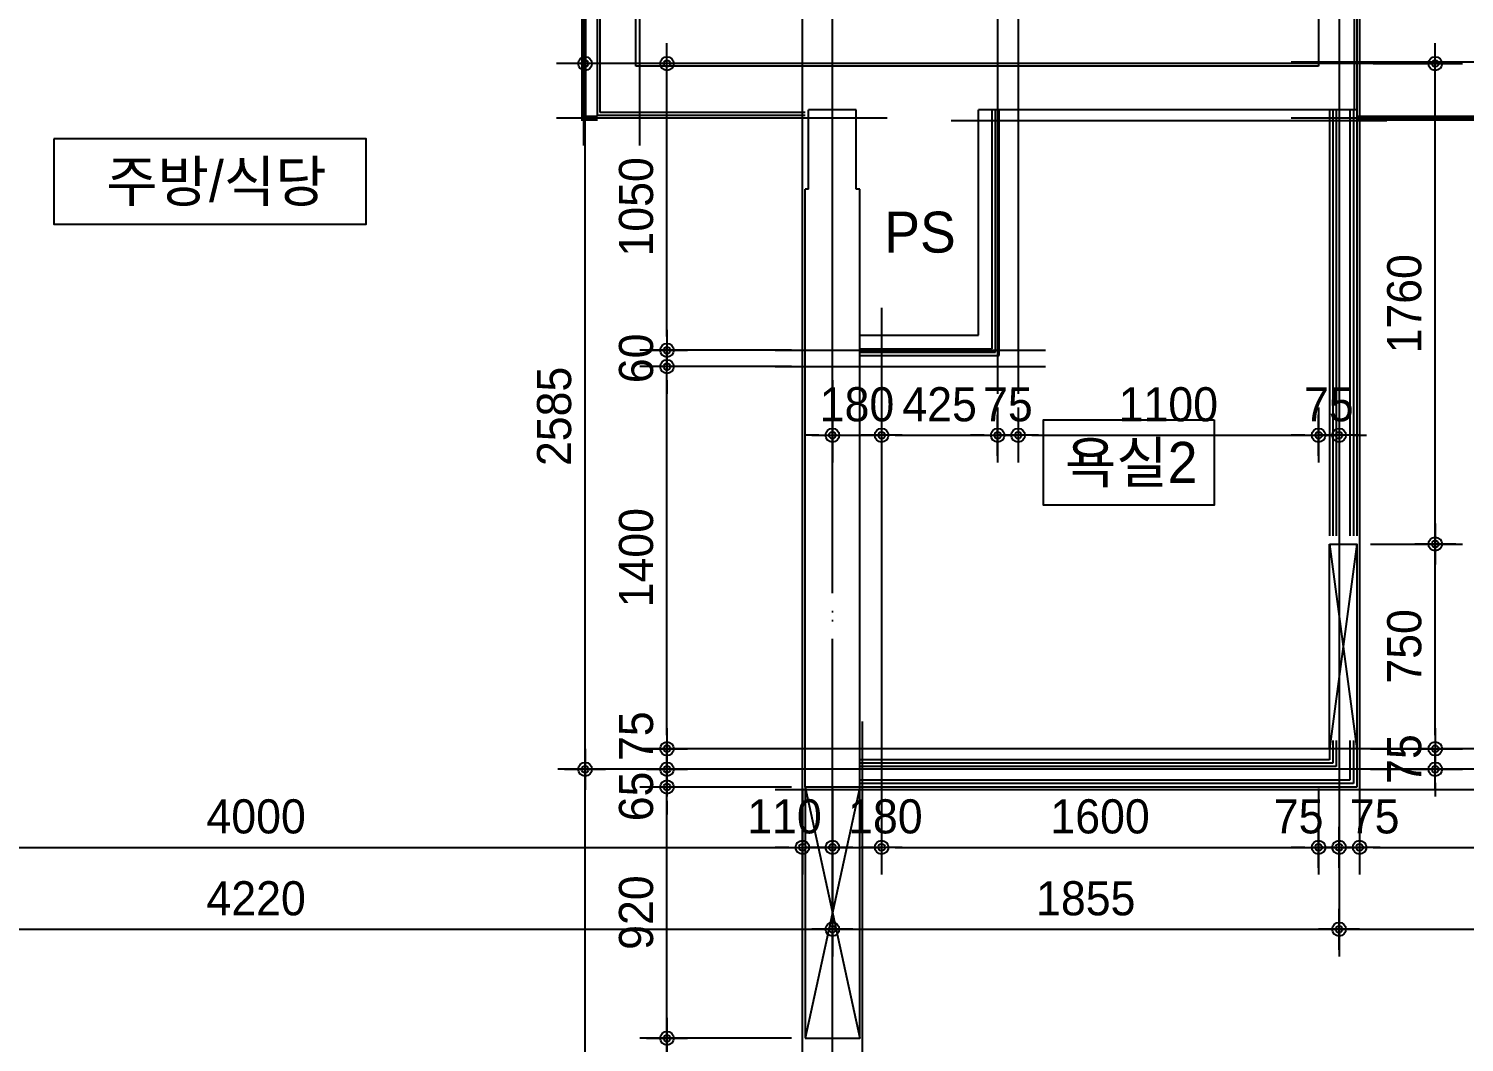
# Model space of a CAD drawing. Header units: millimetres. Extents: x 0 to 92204, y -190080 to 23760.
# Drawn here: x 76532 to 81788, y -117851 to -114138 of the extents above; entities that cross this region are included whole.
import ezdxf
from ezdxf.enums import TextEntityAlignment as Align
from ezdxf.xclip import XClip

# ---------------------------------------------------------------- set-up
doc = ezdxf.new("R2010")
doc.units = ezdxf.units.MM
doc.header["$LTSCALE"] = 100
doc.header["$XCLIPFRAME"] = 0
for name, pattern in [('AUDIT_D_220706163347-0', [0]), ('CEN', [62, 60, -1, 0, -1]), ('HIDDEN', [9.525, 6.35, -3.175])]:
    doc.linetypes.add(name, pattern=pattern)
doc.layers.get('defpoints').update_dxf_attribs({"color": 139})
for name, color, linetype in [('AA-XXXX-DIMS', 7, 'Continuous'), ('CEN_CON', 1, 'CEN'), ('CEN_WALL', 12, 'CEN'), ('CONC', 2, 'Continuous'), ('DIM', 7, 'AUDIT_D_220706163347-0'), ('MC', 135, 'Continuous'), ('ROM', 7, 'AUDIT_D_220706163347-0'), ('WAL_DRY', 7, 'Continuous'), ('실명', 3, 'AUDIT_D_220706163347-0'), ('실명박스', 7, 'AUDIT_D_220706163347-0'), ('창호-open', 4, 'Continuous'), ('확장', 8, 'HIDDEN')]:
    doc.layers.add(name, color=color, linetype=linetype)
doc.styles.add('HAUD01', font='Dotum.ttf')
doc.styles.add('돋움', font='Dotum.ttf')
doc.dimstyles.new('내부100', dxfattribs={"dimscale": 50, "dimtxt": 2.5, "dimasz": 1, "dimexe": 2, "dimexo": 1, "dimgap": 1, "dimtad": 1, "dimdec": 0, "dimzin": 0, "dimdsep": 46, "dimtxsty": '돋움', "dimblk1": 'DIMDOT', "dimblk2": 'DIMDOT', "dimsah": 1, "dimcen": 0.09, "dimdle": 2, "dimclrd": 7, "dimclre": 7, "dimclrt": 3, "dimadec": 0, "dimazin": 0, "dimtfac": 1, "dimtdec": 0, "dimtix": 1, "dimtmove": 2, "dimatfit": 3, "dimldrblk": 'DIMDOT', "dimfxl": 1, "dimtolj": 1, "dimtzin": 0, "dimarcsym": 0})

# ---------------------------------------------------------------- blocks, each defined once
blk = doc.blocks.new('U-121A(확장)1', base_point=(300293.2, -148733.3))
at = {"layer": 'CEN_CON'}
for p, q in [((324813.2, -149000.8), (324813.2, -138365.8)), ((324813.2, -149033.3), (324813.2, -138398.3)), ((326843.2, -140893.3), (323803.2, -140893.3))]:
    blk.add_line(p, q, dxfattribs=at)
at = {"layer": 'CEN_WALL'}
for p, q in [((324108.2, -141193.3), (324108.2, -138398.3)), ((325418.2, -138398.3), (325418.2, -142103.3)), ((326668.2, -138398.3), (326668.2, -143653.3)), ((329263.2, -140888.3), (326493.2, -140888.3)), ((324603.2, -141943.3), (325593.2, -141943.3)), ((329263.2, -143478.3), (324603.2, -143478.3))]:
    blk.add_line(p, q, dxfattribs=at)
at = {"layer": 'CONC'}
for p, q in [((324093.2, -140903.3), (324093.2, -140703.3)), ((326593.2, -140703.3), (326593.2, -140903.3)), ((326593.2, -140903.3), (324093.2, -140903.3)), ((324726.2, -141353.3), (324726.2, -141063.3)), ((324900.2, -141063.3), (324726.2, -141063.3)), ((324900.2, -141353.3), (324900.2, -141063.3)), ((324713.2, -143543.3), (324713.2, -141353.3)), ((324726.2, -141353.3), (324713.2, -141353.3)), ((324913.2, -141353.3), (324900.2, -141353.3)), ((324913.2, -143543.3), (324913.2, -141353.3)), ((324913.2, -143543.3), (324713.2, -143543.3))]:
    blk.add_line(p, q, dxfattribs=at)
at = {"layer": 'MC'}
for p, q in [((324703.2, -149000.8), (324703.2, -138365.8)), ((323903.2, -141193.3), (323903.2, -138398.3)), ((324703.2, -149033.3), (324703.2, -138398.3)), ((325493.2, -138398.3), (325493.2, -142103.3)), ((326743.2, -138398.3), (326743.2, -143653.3)), ((325013.2, -141093.3), (323803.2, -141093.3)), ((326843.2, -141103.3), (325248.2, -141103.3)), ((329263.2, -141093.3), (326493.2, -141093.3)), ((324993.2, -141788.3), (324993.2, -143653.3)), ((324603.2, -142003.3), (325593.2, -142003.3)), ((324923.2, -149033.3), (324923.2, -143303.3)), ((329263.2, -143403.3), (324603.2, -143403.3)), ((329263.2, -143553.3), (324603.2, -143553.3))]:
    blk.add_line(p, q, dxfattribs=at)
at = {"layer": 'WAL_DRY'}
for p, q in [((326723.2, -139658.3), (326723.2, -141063.3)), ((326733.2, -139668.3), (326733.2, -141063.3)), ((323953.2, -141083.3), (323953.2, -140703.3)), ((323963.2, -141073.3), (323963.2, -140713.3)), ((324713.2, -141073.3), (323963.2, -141073.3)), ((325348.2, -141888.3), (325348.2, -141063.3)), ((325423.2, -141063.3), (325348.2, -141063.3)), ((325398.2, -141938.3), (325398.2, -141063.3)), ((325410.7, -141950.8), (325410.7, -141063.3)), ((325423.2, -141963.3), (325423.2, -141063.3)), ((326733.2, -141063.3), (325423.2, -141063.3)), ((326633.2, -141063.3), (326633.2, -142623.3)), ((326645.7, -141063.3), (326645.7, -142623.3)), ((326658.2, -141063.3), (326658.2, -142623.3)), ((326708.2, -141063.3), (326708.2, -142623.3)), ((326720.7, -141063.3), (326720.7, -142623.3)), ((326733.2, -141063.3), (326733.2, -142623.3)), ((324713.2, -141083.3), (323953.2, -141083.3)), ((324913.2, -141888.3), (325348.2, -141888.3)), ((324913.2, -141938.3), (325398.2, -141938.3)), ((324913.2, -141950.8), (325410.7, -141950.8)), ((324913.2, -141963.3), (325423.2, -141963.3)), ((326633.2, -143373.3), (326633.2, -143443.3)), ((326645.7, -143373.3), (326645.7, -143455.8)), ((326658.2, -143373.3), (326658.2, -143468.3)), ((326708.2, -143373.3), (326708.2, -143518.3)), ((326720.7, -143373.3), (326720.7, -143530.8)), ((326733.2, -143373.3), (326733.2, -143543.3)), ((326633.2, -143443.3), (324913.2, -143443.3)), ((326645.7, -143455.8), (324913.2, -143455.8)), ((326658.2, -143468.3), (324913.2, -143468.3)), ((326708.2, -143518.3), (324913.2, -143518.3)), ((326720.7, -143530.8), (324913.2, -143530.8)), ((326733.2, -143543.3), (324913.2, -143543.3))]:
    blk.add_line(p, q, dxfattribs=at)
at = {"layer": '확장', "ltscale": 0.5, "const_width": 20, "flags": 128}
for points in [[(323953.2, -141093.3), (323903.2, -141093.3), (323903.2, -140653.3), (320693.2, -140653.3)], [(328533.2, -141093.3), (326733.2, -141093.3)]]:
    blk.add_lwpolyline(points, dxfattribs=at)
blk = doc.blocks.new('DIMDOT')
at = {"layer": 'AA-XXXX-DIMS'}
for p, q in [((0, -1.5), (0, 1.5)), ((-1.5, 0), (1.5, 0))]:
    blk.add_line(p, q, dxfattribs=at)
for radius in [0.5, 0.25]:
    blk.add_circle((0, 0), radius, dxfattribs=at)
blk = doc.blocks.new('*D1335')
at = {"layer": 'defpoints', "color": 0, "transparency": 16777216}
for p in [(75364.5, -116870.9), (79364.5, -116870.9), (79364.5, -117136.8)]:
    blk.add_point(p, dxfattribs=at)
at = {"layer": 'DIM', "color": 7, "lineweight": -2, "transparency": 16777216}
for p, q in [((75364.5, -116920.9), (75364.5, -117236.8)), ((79364.5, -116920.9), (79364.5, -117236.8)), ((75414.5, -117136.8), (79314.5, -117136.8))]:
    blk.add_line(p, q, dxfattribs=at)
at = {"layer": 'DIM', "color": 7, "lineweight": -2, "transparency": 16777216, "xscale": 50, "yscale": 50, "zscale": 50, "rotation": 180}
blk.add_blockref('DIMDOT', (75364.5, -117136.8), dxfattribs=at)
at = {"layer": 'DIM', "color": 7, "lineweight": -2, "transparency": 16777216, "xscale": 50, "yscale": 50, "zscale": 50}
blk.add_blockref('DIMDOT', (79364.5, -117136.8), dxfattribs=at)
at = {"layer": 'DIM', "color": 3, "transparency": 16777216, "insert": (77364.5, -117024.2), "char_height": 125, "attachment_point": 5, "style": '돋움'}
blk.add_mtext('\\A1;4000', dxfattribs=at)
blk = doc.blocks.new('*D1336')
at = {"layer": 'defpoints', "color": 0, "transparency": 16777216}
for p in [(79364.5, -116870.9), (79474.5, -116870.9), (79474.5, -117136.8)]:
    blk.add_point(p, dxfattribs=at)
at = {"layer": 'DIM', "color": 7, "lineweight": -2, "transparency": 16777216}
for p, q in [((79364.5, -116920.9), (79364.5, -117236.8)), ((79474.5, -116920.9), (79474.5, -117236.8)), ((79314.5, -117136.8), (79264.5, -117136.8)), ((79364.5, -117136.8), (79474.5, -117136.8)), ((79524.5, -117136.8), (79574.5, -117136.8))]:
    blk.add_line(p, q, dxfattribs=at)
at = {"layer": 'DIM', "color": 7, "lineweight": -2, "transparency": 16777216, "xscale": 50, "yscale": 50, "zscale": 50}
blk.add_blockref('DIMDOT', (79364.5, -117136.8), dxfattribs=at)
at = {"layer": 'DIM', "color": 7, "lineweight": -2, "transparency": 16777216, "xscale": 50, "yscale": 50, "zscale": 50, "rotation": 180}
blk.add_blockref('DIMDOT', (79474.5, -117136.8), dxfattribs=at)
at = {"layer": 'DIM', "color": 3, "transparency": 16777216, "insert": (79299, -117024.2), "char_height": 125, "attachment_point": 5, "style": '돋움'}
blk.add_mtext('\\A1;110', dxfattribs=at)
blk = doc.blocks.new('*D1344')
at = {"layer": 'defpoints', "color": 0, "transparency": 16777216}
for p in [(75254.5, -116870.9), (79474.5, -116870.9), (79474.5, -117436.8)]:
    blk.add_point(p, dxfattribs=at)
at = {"layer": 'DIM', "color": 7, "lineweight": -2, "transparency": 16777216}
for p, q in [((75254.5, -116920.9), (75254.5, -117536.8)), ((79474.5, -116920.9), (79474.5, -117536.8)), ((75304.5, -117436.8), (79424.5, -117436.8))]:
    blk.add_line(p, q, dxfattribs=at)
at = {"layer": 'DIM', "color": 7, "lineweight": -2, "transparency": 16777216, "xscale": 50, "yscale": 50, "zscale": 50, "rotation": 180}
blk.add_blockref('DIMDOT', (75254.5, -117436.8), dxfattribs=at)
at = {"layer": 'DIM', "color": 7, "lineweight": -2, "transparency": 16777216, "xscale": 50, "yscale": 50, "zscale": 50}
blk.add_blockref('DIMDOT', (79474.5, -117436.8), dxfattribs=at)
at = {"layer": 'DIM', "color": 3, "transparency": 16777216, "insert": (77364.5, -117324.2), "char_height": 125, "attachment_point": 5, "style": '돋움'}
blk.add_mtext('\\A1;4220', dxfattribs=at)
blk = doc.blocks.new('*D1236')
at = {"layer": 'defpoints', "color": 0, "transparency": 16777216}
for p in [(78868.8, -117835.9), (79374.5, -117835.9), (79374.5, -120605.9)]:
    blk.add_point(p, dxfattribs=at)
at = {"layer": 'DIM', "color": 7, "lineweight": -2, "transparency": 16777216}
for p, q in [((79324.5, -117835.9), (78768.8, -117835.9)), ((78868.8, -120555.9), (78868.8, -117885.9)), ((79324.5, -120605.9), (78768.8, -120605.9))]:
    blk.add_line(p, q, dxfattribs=at)
at = {"layer": 'DIM', "color": 7, "lineweight": -2, "transparency": 16777216, "xscale": 50, "yscale": 50, "zscale": 50}
for p, rotation in [((78868.8, -117835.9), 90), ((78868.8, -120605.9), 270)]:
    blk.add_blockref('DIMDOT', p, dxfattribs=dict(at, rotation=rotation))
at = {"layer": 'DIM', "color": 3, "transparency": 16777216, "insert": (78756.2, -119220.9), "char_height": 125, "attachment_point": 5, "rotation": 90, "style": '돋움'}
blk.add_mtext('\\A1;2770', dxfattribs=at)
blk = doc.blocks.new('*D1237')
at = {"layer": 'defpoints', "color": 0, "transparency": 16777216}
for p in [(78868.8, -116915.9), (79374.5, -116915.9), (79374.5, -117835.9)]:
    blk.add_point(p, dxfattribs=at)
at = {"layer": 'DIM', "color": 7, "lineweight": -2, "transparency": 16777216}
for p, q in [((79324.5, -116915.9), (78768.8, -116915.9)), ((78868.8, -117785.9), (78868.8, -116965.9)), ((79324.5, -117835.9), (78768.8, -117835.9))]:
    blk.add_line(p, q, dxfattribs=at)
at = {"layer": 'DIM', "color": 7, "lineweight": -2, "transparency": 16777216, "xscale": 50, "yscale": 50, "zscale": 50}
for p, rotation in [((78868.8, -116915.9), 90), ((78868.8, -117835.9), 270)]:
    blk.add_blockref('DIMDOT', p, dxfattribs=dict(at, rotation=rotation))
at = {"layer": 'DIM', "color": 3, "transparency": 16777216, "insert": (78756.2, -117375.9), "char_height": 125, "attachment_point": 5, "rotation": 90, "style": '돋움'}
blk.add_mtext('\\A1;920', dxfattribs=at)
blk = doc.blocks.new('*D1238')
at = {"layer": 'defpoints', "color": 0, "transparency": 16777216}
for p in [(78868.8, -116850.9), (79374.5, -116850.9), (79374.5, -116915.9)]:
    blk.add_point(p, dxfattribs=at)
at = {"layer": 'DIM', "color": 7, "lineweight": -2, "transparency": 16777216}
for p, q in [((78868.8, -116800.9), (78868.8, -116750.9)), ((79324.5, -116850.9), (78768.8, -116850.9)), ((78868.8, -116915.9), (78868.8, -116850.9)), ((79324.5, -116915.9), (78768.8, -116915.9)), ((78868.8, -116965.9), (78868.8, -117015.9))]:
    blk.add_line(p, q, dxfattribs=at)
at = {"layer": 'DIM', "color": 7, "lineweight": -2, "transparency": 16777216, "xscale": 50, "yscale": 50, "zscale": 50}
for p, rotation in [((78868.8, -116850.9), 270), ((78868.8, -116915.9), 90)]:
    blk.add_blockref('DIMDOT', p, dxfattribs=dict(at, rotation=rotation))
at = {"layer": 'DIM', "color": 3, "transparency": 16777216, "insert": (78756.2, -116950.3), "char_height": 125, "attachment_point": 5, "rotation": 90, "style": '돋움'}
blk.add_mtext('\\A1;65', dxfattribs=at)
blk = doc.blocks.new('*D1239')
at = {"layer": 'defpoints', "color": 0, "transparency": 16777216}
for p in [(78868.8, -116775.9), (79374.5, -116775.9), (79374.5, -116850.9)]:
    blk.add_point(p, dxfattribs=at)
at = {"layer": 'DIM', "color": 7, "lineweight": -2, "transparency": 16777216}
for p, q in [((78868.8, -116725.9), (78868.8, -116675.9)), ((79324.5, -116775.9), (78768.8, -116775.9)), ((78868.8, -116850.9), (78868.8, -116775.9)), ((79324.5, -116850.9), (78768.8, -116850.9)), ((78868.8, -116900.9), (78868.8, -116950.9))]:
    blk.add_line(p, q, dxfattribs=at)
at = {"layer": 'DIM', "color": 7, "lineweight": -2, "transparency": 16777216, "xscale": 50, "yscale": 50, "zscale": 50}
for p, rotation in [((78868.8, -116775.9), 270), ((78868.8, -116850.9), 90)]:
    blk.add_blockref('DIMDOT', p, dxfattribs=dict(at, rotation=rotation))
at = {"layer": 'DIM', "color": 3, "transparency": 16777216, "insert": (78756.2, -116729.7), "char_height": 125, "attachment_point": 5, "rotation": 90, "style": '돋움'}
blk.add_mtext('\\A1;75', dxfattribs=at)
blk = doc.blocks.new('*D1240')
at = {"layer": 'defpoints', "color": 0, "transparency": 16777216}
for p in [(78868.8, -115375.9), (79374.5, -115375.9), (79374.5, -116775.9)]:
    blk.add_point(p, dxfattribs=at)
at = {"layer": 'DIM', "color": 7, "lineweight": -2, "transparency": 16777216}
for p, q in [((79324.5, -115375.9), (78768.8, -115375.9)), ((78868.8, -116725.9), (78868.8, -115425.9)), ((79324.5, -116775.9), (78768.8, -116775.9))]:
    blk.add_line(p, q, dxfattribs=at)
at = {"layer": 'DIM', "color": 7, "lineweight": -2, "transparency": 16777216, "xscale": 50, "yscale": 50, "zscale": 50}
for p, rotation in [((78868.8, -115375.9), 90), ((78868.8, -116775.9), 270)]:
    blk.add_blockref('DIMDOT', p, dxfattribs=dict(at, rotation=rotation))
at = {"layer": 'DIM', "color": 3, "transparency": 16777216, "insert": (78756.2, -116075.9), "char_height": 125, "attachment_point": 5, "rotation": 90, "style": '돋움'}
blk.add_mtext('\\A1;1400', dxfattribs=at)
blk = doc.blocks.new('*D1241')
at = {"layer": 'defpoints', "color": 0, "transparency": 16777216}
for p in [(78868.8, -115315.9), (79374.5, -115315.9), (79374.5, -115375.9)]:
    blk.add_point(p, dxfattribs=at)
at = {"layer": 'DIM', "color": 7, "lineweight": -2, "transparency": 16777216}
for p, q in [((78868.8, -115265.9), (78868.8, -115215.9)), ((79324.5, -115315.9), (78768.8, -115315.9)), ((78868.8, -115375.9), (78868.8, -115315.9)), ((79324.5, -115375.9), (78768.8, -115375.9)), ((78868.8, -115425.9), (78868.8, -115475.9))]:
    blk.add_line(p, q, dxfattribs=at)
at = {"layer": 'DIM', "color": 7, "lineweight": -2, "transparency": 16777216, "xscale": 50, "yscale": 50, "zscale": 50}
for p, rotation in [((78868.8, -115315.9), 270), ((78868.8, -115375.9), 90)]:
    blk.add_blockref('DIMDOT', p, dxfattribs=dict(at, rotation=rotation))
at = {"layer": 'DIM', "color": 3, "transparency": 16777216, "insert": (78756.2, -115345.9), "char_height": 125, "attachment_point": 5, "rotation": 90, "style": '돋움'}
blk.add_mtext('\\A1;60', dxfattribs=at)
blk = doc.blocks.new('*D1242')
at = {"layer": 'defpoints', "color": 0, "transparency": 16777216}
for p in [(78868.8, -114265.9), (79374.5, -114265.9), (79374.5, -115315.9)]:
    blk.add_point(p, dxfattribs=at)
at = {"layer": 'DIM', "color": 7, "lineweight": -2, "transparency": 16777216}
for p, q in [((79324.5, -114265.9), (78768.8, -114265.9)), ((78868.8, -115265.9), (78868.8, -114315.9)), ((79324.5, -115315.9), (78768.8, -115315.9))]:
    blk.add_line(p, q, dxfattribs=at)
at = {"layer": 'DIM', "color": 7, "lineweight": -2, "transparency": 16777216, "xscale": 50, "yscale": 50, "zscale": 50}
for p, rotation in [((78868.8, -114265.9), 90), ((78868.8, -115315.9), 270)]:
    blk.add_blockref('DIMDOT', p, dxfattribs=dict(at, rotation=rotation))
at = {"layer": 'DIM', "color": 3, "transparency": 16777216, "insert": (78756.2, -114790.9), "char_height": 125, "attachment_point": 5, "rotation": 90, "style": '돋움'}
blk.add_mtext('\\A1;1050', dxfattribs=at)
blk = doc.blocks.new('*D1243')
at = {"layer": 'defpoints', "color": 0, "transparency": 16777216}
for p in [(78568.8, -114265.9), (79374.5, -114265.9), (79374.5, -116850.9)]:
    blk.add_point(p, dxfattribs=at)
at = {"layer": 'DIM', "color": 7, "lineweight": -2, "transparency": 16777216}
for p, q in [((79324.5, -114265.9), (78468.8, -114265.9)), ((78568.8, -116800.9), (78568.8, -114315.9)), ((79324.5, -116850.9), (78468.8, -116850.9))]:
    blk.add_line(p, q, dxfattribs=at)
at = {"layer": 'DIM', "color": 7, "lineweight": -2, "transparency": 16777216, "xscale": 50, "yscale": 50, "zscale": 50}
for p, rotation in [((78568.8, -114265.9), 90), ((78568.8, -116850.9), 270)]:
    blk.add_blockref('DIMDOT', p, dxfattribs=dict(at, rotation=rotation))
at = {"layer": 'DIM', "color": 3, "transparency": 16777216, "insert": (78456.2, -115558.4), "char_height": 125, "attachment_point": 5, "rotation": 90, "style": '돋움'}
blk.add_mtext('\\A1;2585', dxfattribs=at)
blk = doc.blocks.new('*D1244')
at = {"layer": 'defpoints', "color": 0, "transparency": 16777216}
for p in [(78568.8, -116850.9), (79374.5, -116850.9), (79374.5, -120605.9)]:
    blk.add_point(p, dxfattribs=at)
at = {"layer": 'DIM', "color": 7, "lineweight": -2, "transparency": 16777216}
for p, q in [((79324.5, -116850.9), (78468.8, -116850.9)), ((78568.8, -120555.9), (78568.8, -116900.9)), ((79324.5, -120605.9), (78468.8, -120605.9))]:
    blk.add_line(p, q, dxfattribs=at)
at = {"layer": 'DIM', "color": 7, "lineweight": -2, "transparency": 16777216, "xscale": 50, "yscale": 50, "zscale": 50}
for p, rotation in [((78568.8, -116850.9), 90), ((78568.8, -120605.9), 270)]:
    blk.add_blockref('DIMDOT', p, dxfattribs=dict(at, rotation=rotation))
at = {"layer": 'DIM', "color": 3, "transparency": 16777216, "insert": (78456.2, -118728.4), "char_height": 125, "attachment_point": 5, "rotation": 90, "style": '돋움'}
blk.add_mtext('\\A1;3755', dxfattribs=at)
blk = doc.blocks.new('*D1245')
at = {"layer": 'defpoints', "color": 0, "transparency": 16777216}
for p in [(79474.5, -116870.9), (79654.5, -116870.9), (79654.5, -117136.8)]:
    blk.add_point(p, dxfattribs=at)
at = {"layer": 'DIM', "color": 7, "lineweight": -2, "transparency": 16777216}
for p, q in [((79474.5, -116920.9), (79474.5, -117236.8)), ((79654.5, -116920.9), (79654.5, -117236.8)), ((79424.5, -117136.8), (79374.5, -117136.8)), ((79474.5, -117136.8), (79654.5, -117136.8)), ((79704.5, -117136.8), (79754.5, -117136.8))]:
    blk.add_line(p, q, dxfattribs=at)
at = {"layer": 'DIM', "color": 7, "lineweight": -2, "transparency": 16777216, "xscale": 50, "yscale": 50, "zscale": 50}
blk.add_blockref('DIMDOT', (79474.5, -117136.8), dxfattribs=at)
at = {"layer": 'DIM', "color": 7, "lineweight": -2, "transparency": 16777216, "xscale": 50, "yscale": 50, "zscale": 50, "rotation": 180}
blk.add_blockref('DIMDOT', (79654.5, -117136.8), dxfattribs=at)
at = {"layer": 'DIM', "color": 3, "transparency": 16777216, "insert": (79668.4, -117024.2), "char_height": 125, "attachment_point": 5, "style": '돋움'}
blk.add_mtext('\\A1;180', dxfattribs=at)
blk = doc.blocks.new('*D1246')
at = {"layer": 'defpoints', "color": 0, "transparency": 16777216}
for p in [(79654.5, -116870.9), (81254.5, -116870.9), (81254.5, -117136.8)]:
    blk.add_point(p, dxfattribs=at)
at = {"layer": 'DIM', "color": 7, "lineweight": -2, "transparency": 16777216}
for p, q in [((79654.5, -116920.9), (79654.5, -117236.8)), ((81254.5, -116920.9), (81254.5, -117236.8)), ((79704.5, -117136.8), (81204.5, -117136.8))]:
    blk.add_line(p, q, dxfattribs=at)
at = {"layer": 'DIM', "color": 7, "lineweight": -2, "transparency": 16777216, "xscale": 50, "yscale": 50, "zscale": 50, "rotation": 180}
blk.add_blockref('DIMDOT', (79654.5, -117136.8), dxfattribs=at)
at = {"layer": 'DIM', "color": 7, "lineweight": -2, "transparency": 16777216, "xscale": 50, "yscale": 50, "zscale": 50}
blk.add_blockref('DIMDOT', (81254.5, -117136.8), dxfattribs=at)
at = {"layer": 'DIM', "color": 3, "transparency": 16777216, "insert": (80454.5, -117024.2), "char_height": 125, "attachment_point": 5, "style": '돋움'}
blk.add_mtext('\\A1;1600', dxfattribs=at)
blk = doc.blocks.new('*D1247')
at = {"layer": 'defpoints', "color": 0, "transparency": 16777216}
for p in [(81254.5, -116870.9), (81329.5, -116890.9), (81329.5, -117136.8)]:
    blk.add_point(p, dxfattribs=at)
at = {"layer": 'DIM', "color": 7, "lineweight": -2, "transparency": 16777216}
for p, q in [((81254.5, -116920.9), (81254.5, -117236.8)), ((81329.5, -116940.9), (81329.5, -117236.8)), ((81204.5, -117136.8), (81154.5, -117136.8)), ((81254.5, -117136.8), (81329.5, -117136.8)), ((81379.5, -117136.8), (81429.5, -117136.8))]:
    blk.add_line(p, q, dxfattribs=at)
at = {"layer": 'DIM', "color": 7, "lineweight": -2, "transparency": 16777216, "xscale": 50, "yscale": 50, "zscale": 50}
blk.add_blockref('DIMDOT', (81254.5, -117136.8), dxfattribs=at)
at = {"layer": 'DIM', "color": 7, "lineweight": -2, "transparency": 16777216, "xscale": 50, "yscale": 50, "zscale": 50, "rotation": 180}
blk.add_blockref('DIMDOT', (81329.5, -117136.8), dxfattribs=at)
at = {"layer": 'DIM', "color": 3, "transparency": 16777216, "insert": (81181.6, -117024.2), "char_height": 125, "attachment_point": 5, "style": '돋움'}
blk.add_mtext('\\A1;75', dxfattribs=at)
blk = doc.blocks.new('*D1248')
at = {"layer": 'defpoints', "color": 0, "transparency": 16777216}
for p in [(81329.5, -116890.9), (81404.5, -116890.9), (81404.5, -117136.8)]:
    blk.add_point(p, dxfattribs=at)
at = {"layer": 'DIM', "color": 7, "lineweight": -2, "transparency": 16777216}
for p, q in [((81329.5, -116940.9), (81329.5, -117236.8)), ((81404.5, -116940.9), (81404.5, -117236.8)), ((81279.5, -117136.8), (81229.5, -117136.8)), ((81329.5, -117136.8), (81404.5, -117136.8)), ((81454.5, -117136.8), (81504.5, -117136.8))]:
    blk.add_line(p, q, dxfattribs=at)
at = {"layer": 'DIM', "color": 7, "lineweight": -2, "transparency": 16777216, "xscale": 50, "yscale": 50, "zscale": 50}
blk.add_blockref('DIMDOT', (81329.5, -117136.8), dxfattribs=at)
at = {"layer": 'DIM', "color": 7, "lineweight": -2, "transparency": 16777216, "xscale": 50, "yscale": 50, "zscale": 50, "rotation": 180}
blk.add_blockref('DIMDOT', (81404.5, -117136.8), dxfattribs=at)
at = {"layer": 'DIM', "color": 3, "transparency": 16777216, "insert": (81459.8, -117024.2), "char_height": 125, "attachment_point": 5, "style": '돋움'}
blk.add_mtext('\\A1;75', dxfattribs=at)
blk = doc.blocks.new('*D1249')
at = {"layer": 'defpoints', "color": 0, "transparency": 16777216}
for p in [(81404.5, -116890.9), (82584.5, -116890.9), (82584.5, -117136.8)]:
    blk.add_point(p, dxfattribs=at)
at = {"layer": 'DIM', "color": 7, "lineweight": -2, "transparency": 16777216}
for p, q in [((81404.5, -116940.9), (81404.5, -117236.8)), ((82584.5, -116940.9), (82584.5, -117236.8)), ((81454.5, -117136.8), (82534.5, -117136.8))]:
    blk.add_line(p, q, dxfattribs=at)
at = {"layer": 'DIM', "color": 7, "lineweight": -2, "transparency": 16777216, "xscale": 50, "yscale": 50, "zscale": 50, "rotation": 180}
blk.add_blockref('DIMDOT', (81404.5, -117136.8), dxfattribs=at)
at = {"layer": 'DIM', "color": 7, "lineweight": -2, "transparency": 16777216, "xscale": 50, "yscale": 50, "zscale": 50}
blk.add_blockref('DIMDOT', (82584.5, -117136.8), dxfattribs=at)
at = {"layer": 'DIM', "color": 3, "transparency": 16777216, "insert": (81994.5, -117024.2), "char_height": 125, "attachment_point": 5, "style": '돋움'}
blk.add_mtext('\\A1;1180', dxfattribs=at)
blk = doc.blocks.new('*D1251')
at = {"layer": 'defpoints', "color": 0, "transparency": 16777216}
for p in [(79474.5, -116870.9), (81329.5, -116880.5), (81329.5, -117436.8)]:
    blk.add_point(p, dxfattribs=at)
at = {"layer": 'DIM', "color": 7, "lineweight": -2, "transparency": 16777216}
for p, q in [((79474.5, -116920.9), (79474.5, -117536.8)), ((81329.5, -116930.5), (81329.5, -117536.8)), ((79524.5, -117436.8), (81279.5, -117436.8))]:
    blk.add_line(p, q, dxfattribs=at)
at = {"layer": 'DIM', "color": 7, "lineweight": -2, "transparency": 16777216, "xscale": 50, "yscale": 50, "zscale": 50, "rotation": 180}
blk.add_blockref('DIMDOT', (79474.5, -117436.8), dxfattribs=at)
at = {"layer": 'DIM', "color": 7, "lineweight": -2, "transparency": 16777216, "xscale": 50, "yscale": 50, "zscale": 50}
blk.add_blockref('DIMDOT', (81329.5, -117436.8), dxfattribs=at)
at = {"layer": 'DIM', "color": 3, "transparency": 16777216, "insert": (80402, -117324.2), "char_height": 125, "attachment_point": 5, "style": '돋움'}
blk.add_mtext('\\A1;1855', dxfattribs=at)
blk = doc.blocks.new('*D1270')
at = {"layer": 'defpoints', "color": 0, "transparency": 16777216}
for p in [(81329.5, -116870.9), (83319.5, -116881.2), (83319.5, -117436.8)]:
    blk.add_point(p, dxfattribs=at)
at = {"layer": 'DIM', "color": 7, "lineweight": -2, "transparency": 16777216}
for p, q in [((81329.5, -116920.9), (81329.5, -117536.8)), ((83319.5, -116931.2), (83319.5, -117536.8)), ((81379.5, -117436.8), (83269.5, -117436.8))]:
    blk.add_line(p, q, dxfattribs=at)
at = {"layer": 'DIM', "color": 7, "lineweight": -2, "transparency": 16777216, "xscale": 50, "yscale": 50, "zscale": 50, "rotation": 180}
blk.add_blockref('DIMDOT', (81329.5, -117436.8), dxfattribs=at)
at = {"layer": 'DIM', "color": 7, "lineweight": -2, "transparency": 16777216, "xscale": 50, "yscale": 50, "zscale": 50}
blk.add_blockref('DIMDOT', (83319.5, -117436.8), dxfattribs=at)
at = {"layer": 'DIM', "color": 3, "transparency": 16777216, "insert": (82324.5, -117324.2), "char_height": 125, "attachment_point": 5, "style": '돋움'}
blk.add_mtext('\\A1;1990', dxfattribs=at)
blk = doc.blocks.new('*D1271')
at = {"layer": 'defpoints', "color": 0, "transparency": 16777216}
for p in [(81394.5, -116775.9), (81681.5, -116775.9), (81394.5, -116850.9)]:
    blk.add_point(p, dxfattribs=at)
at = {"layer": 'DIM', "color": 7, "lineweight": -2, "transparency": 16777216}
for p, q in [((81681.5, -116725.9), (81681.5, -116675.9)), ((81444.5, -116775.9), (81781.5, -116775.9)), ((81681.5, -116850.9), (81681.5, -116775.9)), ((81444.5, -116850.9), (81781.5, -116850.9)), ((81681.5, -116900.9), (81681.5, -116950.9))]:
    blk.add_line(p, q, dxfattribs=at)
at = {"layer": 'DIM', "color": 7, "lineweight": -2, "transparency": 16777216, "xscale": 50, "yscale": 50, "zscale": 50}
for p, rotation in [((81681.5, -116775.9), 270), ((81681.5, -116850.9), 90)]:
    blk.add_blockref('DIMDOT', p, dxfattribs=dict(at, rotation=rotation))
at = {"layer": 'DIM', "color": 3, "transparency": 16777216, "insert": (81568.9, -116813.4), "char_height": 125, "attachment_point": 5, "rotation": 90, "style": '돋움'}
blk.add_mtext('\\A1;75', dxfattribs=at)
blk = doc.blocks.new('*D1272')
at = {"layer": 'defpoints', "color": 0, "transparency": 16777216}
for p in [(81394.5, -116025.9), (81681.5, -116025.9), (81394.5, -116775.9)]:
    blk.add_point(p, dxfattribs=at)
at = {"layer": 'DIM', "color": 7, "lineweight": -2, "transparency": 16777216}
for p, q in [((81444.5, -116025.9), (81781.5, -116025.9)), ((81681.5, -116725.9), (81681.5, -116075.9)), ((81444.5, -116775.9), (81781.5, -116775.9))]:
    blk.add_line(p, q, dxfattribs=at)
at = {"layer": 'DIM', "color": 7, "lineweight": -2, "transparency": 16777216, "xscale": 50, "yscale": 50, "zscale": 50}
for p, rotation in [((81681.5, -116025.9), 90), ((81681.5, -116775.9), 270)]:
    blk.add_blockref('DIMDOT', p, dxfattribs=dict(at, rotation=rotation))
at = {"layer": 'DIM', "color": 3, "transparency": 16777216, "insert": (81568.9, -116400.9), "char_height": 125, "attachment_point": 5, "rotation": 90, "style": '돋움'}
blk.add_mtext('\\A1;750', dxfattribs=at)
blk = doc.blocks.new('*D1273')
at = {"layer": 'defpoints', "color": 0, "transparency": 16777216}
for p in [(81404.5, -114265.9), (81681.5, -114265.9), (81394.5, -116025.9)]:
    blk.add_point(p, dxfattribs=at)
at = {"layer": 'DIM', "color": 7, "lineweight": -2, "transparency": 16777216}
for p, q in [((81454.5, -114265.9), (81781.5, -114265.9)), ((81681.5, -115975.9), (81681.5, -114315.9)), ((81444.5, -116025.9), (81781.5, -116025.9))]:
    blk.add_line(p, q, dxfattribs=at)
at = {"layer": 'DIM', "color": 7, "lineweight": -2, "transparency": 16777216, "xscale": 50, "yscale": 50, "zscale": 50}
for p, rotation in [((81681.5, -114265.9), 90), ((81681.5, -116025.9), 270)]:
    blk.add_blockref('DIMDOT', p, dxfattribs=dict(at, rotation=rotation))
at = {"layer": 'DIM', "color": 3, "transparency": 16777216, "insert": (81568.9, -115145.9), "char_height": 125, "attachment_point": 5, "rotation": 90, "style": '돋움'}
blk.add_mtext('\\A1;1760', dxfattribs=at)
blk = doc.blocks.new('*D1277')
at = {"layer": 'defpoints', "color": 0, "transparency": 16777216}
for p in [(79474.5, -115375.9), (79654.5, -115375.9), (79654.5, -115627.3)]:
    blk.add_point(p, dxfattribs=at)
at = {"layer": 'DIM', "color": 7, "lineweight": -2, "transparency": 16777216}
for p, q in [((79474.5, -115425.9), (79474.5, -115727.3)), ((79654.5, -115425.9), (79654.5, -115727.3)), ((79424.5, -115627.3), (79374.5, -115627.3)), ((79474.5, -115627.3), (79654.5, -115627.3)), ((79704.5, -115627.3), (79754.5, -115627.3))]:
    blk.add_line(p, q, dxfattribs=at)
at = {"layer": 'DIM', "color": 7, "lineweight": -2, "transparency": 16777216, "xscale": 50, "yscale": 50, "zscale": 50}
blk.add_blockref('DIMDOT', (79474.5, -115627.3), dxfattribs=at)
at = {"layer": 'DIM', "color": 7, "lineweight": -2, "transparency": 16777216, "xscale": 50, "yscale": 50, "zscale": 50, "rotation": 180}
blk.add_blockref('DIMDOT', (79654.5, -115627.3), dxfattribs=at)
at = {"layer": 'DIM', "color": 3, "transparency": 16777216, "insert": (79564.5, -115514.8), "char_height": 125, "attachment_point": 5, "style": '돋움'}
blk.add_mtext('\\A1;180', dxfattribs=at)
blk = doc.blocks.new('*D1278')
at = {"layer": 'defpoints', "color": 0, "transparency": 16777216}
for p in [(79654.5, -115375.9), (80079.5, -115475.9), (80079.5, -115627.3)]:
    blk.add_point(p, dxfattribs=at)
at = {"layer": 'DIM', "color": 7, "lineweight": -2, "transparency": 16777216}
for p, q in [((79654.5, -115425.9), (79654.5, -115727.3)), ((80079.5, -115525.9), (80079.5, -115727.3)), ((79704.5, -115627.3), (80029.5, -115627.3))]:
    blk.add_line(p, q, dxfattribs=at)
at = {"layer": 'DIM', "color": 7, "lineweight": -2, "transparency": 16777216, "xscale": 50, "yscale": 50, "zscale": 50, "rotation": 180}
blk.add_blockref('DIMDOT', (79654.5, -115627.3), dxfattribs=at)
at = {"layer": 'DIM', "color": 7, "lineweight": -2, "transparency": 16777216, "xscale": 50, "yscale": 50, "zscale": 50}
blk.add_blockref('DIMDOT', (80079.5, -115627.3), dxfattribs=at)
at = {"layer": 'DIM', "color": 3, "transparency": 16777216, "insert": (79867, -115514.8), "char_height": 125, "attachment_point": 5, "style": '돋움'}
blk.add_mtext('\\A1;425', dxfattribs=at)
blk = doc.blocks.new('*D1279')
at = {"layer": 'defpoints', "color": 0, "transparency": 16777216}
for p in [(80079.5, -115475.9), (80154.5, -115475.9), (80154.5, -115627.3)]:
    blk.add_point(p, dxfattribs=at)
at = {"layer": 'DIM', "color": 7, "lineweight": -2, "transparency": 16777216}
for p, q in [((80079.5, -115525.9), (80079.5, -115727.3)), ((80154.5, -115525.9), (80154.5, -115727.3)), ((80029.5, -115627.3), (79979.5, -115627.3)), ((80079.5, -115627.3), (80154.5, -115627.3)), ((80204.5, -115627.3), (80254.5, -115627.3))]:
    blk.add_line(p, q, dxfattribs=at)
at = {"layer": 'DIM', "color": 7, "lineweight": -2, "transparency": 16777216, "xscale": 50, "yscale": 50, "zscale": 50}
blk.add_blockref('DIMDOT', (80079.5, -115627.3), dxfattribs=at)
at = {"layer": 'DIM', "color": 7, "lineweight": -2, "transparency": 16777216, "xscale": 50, "yscale": 50, "zscale": 50, "rotation": 180}
blk.add_blockref('DIMDOT', (80154.5, -115627.3), dxfattribs=at)
at = {"layer": 'DIM', "color": 3, "transparency": 16777216, "insert": (80117, -115514.8), "char_height": 125, "attachment_point": 5, "style": '돋움'}
blk.add_mtext('\\A1;75', dxfattribs=at)
blk = doc.blocks.new('*D1280')
at = {"layer": 'defpoints', "color": 0, "transparency": 16777216}
for p in [(80154.5, -115475.9), (81254.5, -115475.9), (81254.5, -115627.3)]:
    blk.add_point(p, dxfattribs=at)
at = {"layer": 'DIM', "color": 7, "lineweight": -2, "transparency": 16777216}
for p, q in [((80154.5, -115525.9), (80154.5, -115727.3)), ((81254.5, -115525.9), (81254.5, -115727.3)), ((80204.5, -115627.3), (81204.5, -115627.3))]:
    blk.add_line(p, q, dxfattribs=at)
at = {"layer": 'DIM', "color": 7, "lineweight": -2, "transparency": 16777216, "xscale": 50, "yscale": 50, "zscale": 50, "rotation": 180}
blk.add_blockref('DIMDOT', (80154.5, -115627.3), dxfattribs=at)
at = {"layer": 'DIM', "color": 7, "lineweight": -2, "transparency": 16777216, "xscale": 50, "yscale": 50, "zscale": 50}
blk.add_blockref('DIMDOT', (81254.5, -115627.3), dxfattribs=at)
at = {"layer": 'DIM', "color": 3, "transparency": 16777216, "insert": (80704.5, -115514.8), "char_height": 125, "attachment_point": 5, "style": '돋움'}
blk.add_mtext('\\A1;1100', dxfattribs=at)
blk = doc.blocks.new('*D1281')
at = {"layer": 'defpoints', "color": 0, "transparency": 16777216}
for p in [(81254.5, -115475.9), (81329.5, -115475.9), (81329.5, -115627.3)]:
    blk.add_point(p, dxfattribs=at)
at = {"layer": 'DIM', "color": 7, "lineweight": -2, "transparency": 16777216}
for p, q in [((81254.5, -115525.9), (81254.5, -115727.3)), ((81329.5, -115525.9), (81329.5, -115727.3)), ((81204.5, -115627.3), (81154.5, -115627.3)), ((81254.5, -115627.3), (81329.5, -115627.3)), ((81379.5, -115627.3), (81429.5, -115627.3))]:
    blk.add_line(p, q, dxfattribs=at)
at = {"layer": 'DIM', "color": 7, "lineweight": -2, "transparency": 16777216, "xscale": 50, "yscale": 50, "zscale": 50}
blk.add_blockref('DIMDOT', (81254.5, -115627.3), dxfattribs=at)
at = {"layer": 'DIM', "color": 7, "lineweight": -2, "transparency": 16777216, "xscale": 50, "yscale": 50, "zscale": 50, "rotation": 180}
blk.add_blockref('DIMDOT', (81329.5, -115627.3), dxfattribs=at)
at = {"layer": 'DIM', "color": 3, "transparency": 16777216, "insert": (81292, -115514.8), "char_height": 125, "attachment_point": 5, "style": '돋움'}
blk.add_mtext('\\A1;75', dxfattribs=at)

msp = doc.modelspace()

# ---------------------------------------------------------------- linework, layer by layer
at = {"layer": '실명박스'}
for points in [[(76624.1, -114541.6), (76624.1, -114854.1), (77767.8, -114854.1), (77767.8, -114541.6)], [(80872.6, -115570.7), (80872.6, -115883.2), (80247.6, -115883.2), (80247.6, -115570.7)]]:
    msp.add_lwpolyline(points, close=True, dxfattribs=at)
at = {"layer": '창호-open'}
for p, q in [((81394.5, -116025.9), (81294.5, -116775.9)), ((81294.5, -116025.9), (81394.5, -116775.9)), ((79574.5, -116915.9), (79374.5, -117835.9)), ((79374.5, -116915.9), (79574.5, -117835.9))]:
    msp.add_line(p, q, dxfattribs=at)
for points in [[(81294.5, -116025.9), (81394.5, -116025.9), (81394.5, -116775.9), (81294.5, -116775.9)], [(79374.5, -117835.9), (79574.5, -117835.9), (79574.5, -116915.9), (79374.5, -116915.9)]]:
    msp.add_lwpolyline(points, close=True, dxfattribs=at)

# ---------------------------------------------------------------- block references
ref = msp.add_blockref('U-121A(확장)1', (54954.5, -122105.9))
XClip(ref).set_block_clipping_path([(299993.2395842669, -149033.311332551), (329858.8019320485, -135658.3113325509)])

# ---------------------------------------------------------------- texts
at = {"layer": 'ROM', "color": 3, "style": 'HAUD01'}
msp.add_text('PS', height=150, dxfattribs=at).set_placement((79795.2, -114883.4), align=Align.MIDDLE)
at = {"layer": '실명', "style": 'HAUD01'}
for s, p in [('주방/식당', (77219.1, -114695.6)), ('욕실2', (80568.4, -115725.1))]:
    msp.add_text(s, height=150, dxfattribs=at).set_placement(p, align=Align.MIDDLE)

# ---------------------------------------------------------------- dimensions: what is measured, and where the dimension line sits
at = {"layer": 'DIM'}
for base, p1, p2, angle, picture, middle in [((78568.8, -114265.9), (79374.5, -116850.9), (79374.5, -114265.9), 90, '*D1243', (78456.2, -115558.4)), ((78868.8, -114265.9), (79374.5, -115315.9), (79374.5, -114265.9), 90, '*D1242', (78756.2, -114790.9)), ((81681.5, -114265.9), (81394.5, -116025.9), (81404.5, -114265.9), 270, '*D1273', (81568.9, -115145.9)), ((78868.8, -115315.9), (79374.5, -115375.9), (79374.5, -115315.9), 90, '*D1241', (78756.2, -115345.9)), ((78868.8, -115375.9), (79374.5, -116775.9), (79374.5, -115375.9), 90, '*D1240', (78756.2, -116075.9)), ((79654.5, -115627.3), (79474.5, -115375.9), (79654.5, -115375.9), 180, '*D1277', (79564.5, -115514.8)), ((80079.5, -115627.3), (79654.5, -115375.9), (80079.5, -115475.9), 180, '*D1278', (79867, -115514.8)), ((80154.5, -115627.3), (80079.5, -115475.9), (80154.5, -115475.9), 180, '*D1279', (80117, -115514.8)), ((81254.5, -115627.3), (80154.5, -115475.9), (81254.5, -115475.9), 180, '*D1280', (80704.5, -115514.8)), ((81329.5, -115627.3), (81254.5, -115475.9), (81329.5, -115475.9), 180, '*D1281', (81292, -115514.8)), ((81681.5, -116025.9), (81394.5, -116775.9), (81394.5, -116025.9), 270, '*D1272', (81568.9, -116400.9)), ((81681.5, -116775.9), (81394.5, -116850.9), (81394.5, -116775.9), 270, '*D1271', (81568.9, -116813.4)), ((78568.8, -116850.9), (79374.5, -120605.9), (79374.5, -116850.9), 90, '*D1244', (78456.2, -118728.4)), ((78868.8, -116915.9), (79374.5, -117835.9), (79374.5, -116915.9), 90, '*D1237', (78756.2, -117375.9)), ((79474.5, -117436.8), (75254.5, -116870.9), (79474.5, -116870.9), 180, '*D1344', (77364.5, -117324.2)), ((79364.5, -117136.8), (75364.5, -116870.9), (79364.5, -116870.9), 180, '*D1335', (77364.5, -117024.2)), ((81329.5, -117436.8), (79474.5, -116870.9), (81329.5, -116880.5), 180, '*D1251', (80402, -117324.2)), ((81254.5, -117136.8), (79654.5, -116870.9), (81254.5, -116870.9), 180, '*D1246', (80454.5, -117024.2)), ((83319.5, -117436.8), (81329.5, -116870.9), (83319.5, -116881.2), 180, '*D1270', (82324.5, -117324.2)), ((82584.5, -117136.8), (81404.5, -116890.9), (82584.5, -116890.9), 180, '*D1249', (81994.5, -117024.2)), ((78868.8, -117835.9), (79374.5, -120605.9), (79374.5, -117835.9), 90, '*D1236', (78756.2, -119220.9))]:
    dim = msp.add_linear_dim(base=base, p1=p1, p2=p2, angle=angle, dimstyle='내부100', override={"dimscale": 50}, dxfattribs=at)
    dim.commit()
    dim.dimension.update_dxf_attribs({"geometry": picture, "text_midpoint": middle})
for base, p1, p2, angle, picture, middle in [((78868.8, -116775.9), (79374.5, -116850.9), (79374.5, -116775.9), 90, '*D1239', (78756.2, -116729.7)), ((78868.8, -116850.9), (79374.5, -116915.9), (79374.5, -116850.9), 90, '*D1238', (78756.2, -116950.3)), ((79474.5, -117136.8), (79364.5, -116870.9), (79474.5, -116870.9), 180, '*D1336', (79299, -117024.2)), ((79654.5, -117136.8), (79474.5, -116870.9), (79654.5, -116870.9), 180, '*D1245', (79668.4, -117024.2)), ((81329.5, -117136.8), (81254.5, -116870.9), (81329.5, -116890.9), 180, '*D1247', (81181.6, -117024.2)), ((81404.5, -117136.8), (81329.5, -116890.9), (81404.5, -116890.9), 180, '*D1248', (81459.8, -117024.2))]:
    dim = msp.add_linear_dim(base=base, p1=p1, p2=p2, angle=angle, dimstyle='내부100', override={"dimscale": 50}, dxfattribs=at)
    dim.commit()
    dim.dimension.update_dxf_attribs({"geometry": picture, "text_midpoint": middle, "dimtype": 160})

doc.saveas('drawing.dxf')
